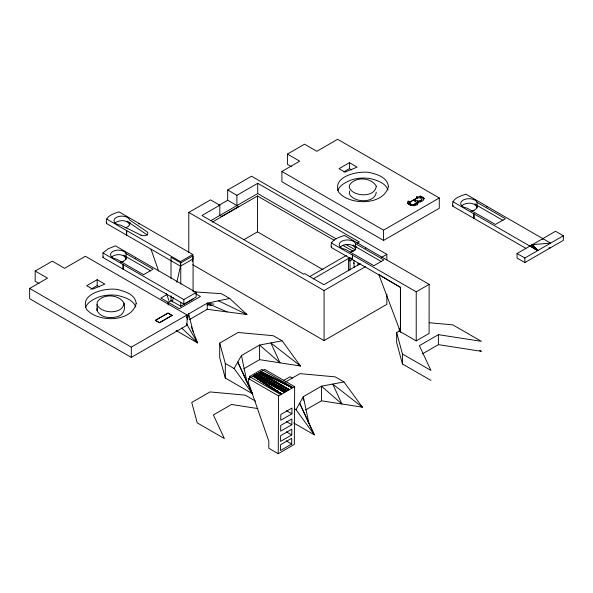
<?xml version="1.0" encoding="UTF-8"?>
<svg xmlns="http://www.w3.org/2000/svg" width="593" height="593" viewBox="0 0 593 593"><rect width="100%" height="100%" fill="white"/><g stroke="black" fill="none" stroke-linecap="round" stroke-linejoin="round"><path stroke-width="0.89" d="M126.153 258.533L126.05 253.619A7.872 4.544 0 0 0 117.77 250.157A7.872 4.544 0 0 0 110.55 254.33A7.872 4.544 0 0 0 116.539 259.111L143.536 274.7L153.046 269.207L126.05 253.619M352.412 259.504L349.996 260.92L350.011 270.141M355.711 247.429L355.503 243.582A8.265 4.774 0 0 0 346.809 239.957A8.265 4.774 0 0 0 339.226 244.338A8.265 4.774 0 0 0 345.519 249.349L373.886 265.708L383.871 259.942L355.503 243.582M477.246 206.572L477.009 202.339A8.265 4.774 0 0 0 468.322 198.707A8.265 4.774 0 0 0 460.731 203.088A8.265 4.774 0 0 0 467.025 208.099L495.377 224.473L505.362 218.706L477.009 202.339M291.749 434.943L291.793 429.206L280.63 435.647L280.585 441.392L291.749 434.943L286.426 431.867M291.83 424.721L291.875 418.977L280.711 425.426L280.667 431.163L291.83 424.721L286.463 421.616M291.912 413.803L291.956 408.066L280.793 414.507L280.748 420.244L291.912 413.803L286.501 410.675M124.011 303.231C122.825 314.839 100.899 313.993 97.03 304.617L97.282 302.089C102.752 293.201 119.386 294.239 124.011 303.231C125.605 309.353 123.507 315.313 117.014 316.729C110.105 318.671 100.432 317.7 97.03 310.532L97.03 304.617M376.259 192.169C375.072 203.777 353.146 202.932 349.277 193.555L349.529 191.028M477.239 206.579L476.238 208.81L474.074 210.285M97.03 310.532L97.282 308.004M187.64 319.33L188.618 313.942L207.231 303.193L229.691 298.457L246.918 314.52L207.231 309.309L189.397 319.612M172.333 301.919L173.304 297.664M176.796 282.35L180.487 266.175L180.487 261.609L192.792 254.501L118.993 211.842C113.752 213.665 104.576 216.111 106.473 223.502L180.487 266.175L192.836 259.045L192.792 254.501M192.251 261.602L192.836 259.045M126.146 258.548L124.982 260.253L123.255 261.335M85.503 307.485C87.668 301.941 93.672 299.139 98.853 297.011A25.225 14.558 0 0 1 117.029 295.344C124.041 296.974 133.025 299.532 135.819 306.996M337.743 190.516C339.915 184.964 345.912 182.162 351.1 180.042A25.225 14.558 0 0 1 369.276 178.374C376.281 179.998 385.272 182.555 388.059 190.019M138.97 223.428L138.992 224.139M135.471 257.444L135.493 258.155M365.421 248.304L365.421 247.555L344.414 235.436C338.996 237.341 329.404 239.831 331.272 247.459L379.075 274.967L379.876 274.5M486.927 207.061L486.927 206.305L465.935 194.185C460.509 196.09 450.917 198.566 452.785 206.201L525.909 248.363M282.112 340.797L273.321 335.727L238.097 332.488L219.706 343.11L219.706 357.727L225.31 378.06L252.455 393.73L234.102 368.52L241.447 355.511L259.586 345.044L282.112 340.797L300.458 366.014L259.586 359.662L243.716 368.824M293.587 422.891L314.334 434.877L295.989 409.659L303.334 396.658L321.473 386.184L343.992 381.944L362.345 407.154L321.473 400.801L305.603 409.963M186.335 317.544L188.618 313.942L193.125 331.517M408.488 203.925L407.643 203.369L408.925 204.281A7.679 4.433 0 0 0 409.911 204.881L412.083 205.578L410.764 205.171C413.113 206.105 416.812 205.964 418.028 203.384A4.055 2.342 0 0 0 417.983 202.576L418.866 202.02A4.277 2.468 0 0 0 419.614 202.028A3.981 2.298 0 0 0 420.711 201.902L423.091 200.582A4.203 2.424 0 0 0 423.387 199.96C424.803 197.706 423.269 197.714 420.267 196.142L419.214 196.75L416.642 196.809L417.161 197.728L420.333 198.01A4.877 2.817 0 0 1 421.178 198.514L421.808 199.448A2.335 1.349 0 0 1 421.705 199.908L419.777 201.138L421.653 200.056M106.518 223.428L106.933 222.909M102.974 252.952L108.104 248.815L115.494 245.858L196.142 292.475L196.142 297.041L183.837 304.15L102.974 257.518L102.974 252.952L183.837 299.576L196.142 292.475M102.974 257.518L103.434 256.925M409.837 204.807L409.837 201.65L408.184 201.138L407.643 203.436M409.837 201.65L409.437 202.68A2.654 1.534 0 0 0 409.615 203.117L411.253 204.281A3.751 2.164 0 0 0 412.157 204.548L413.758 204.704A3.173 1.831 0 0 0 414.7 204.526C417.39 204.14 416.597 201.146 414.418 200.671L414.418 201.242M111.202 257.429C114.901 253.522 124.634 253.344 126.272 259.326M461.421 206.105C465.342 201.983 475.267 201.857 477.239 207.943M331.376 247.311L331.754 246.836M452.882 206.053L453.267 205.578M340.011 247.229C343.992 243.263 354.014 243.123 355.733 249.349M114.79 223.287C118.607 219.603 127.547 219.395 129.748 224.932M354.384 250.394L355.466 248.986L355.711 247.437M354.369 250.402L350.211 252.277M348.439 270.845L348.417 260.016L351.575 258.103M350.189 257.495L313.186 278.91M35.172 271.053L52.28 261.172L64.585 268.281L85.392 256.265L187.04 314.957L187.04 325.209L131.305 357.394L29.65 298.709L29.65 288.45L47.484 278.154L35.172 271.053L35.172 281.304L39.019 283.528M287.42 154.076L304.52 144.203L316.832 151.304L337.632 139.296L439.287 197.98L439.287 208.239L383.545 240.417L281.897 181.732L281.897 171.473L299.724 161.177L287.42 154.076L287.42 164.328L291.267 166.551M188.782 252.277L188.782 212.442L210.574 199.863L219.803 205.193L219.803 215.452L221.567 216.475L238.675 206.601L227.675 200.249L218.906 205.311M227.675 200.249L227.675 189.99L251.543 176.21L386.836 254.323L386.836 259.882M219.803 205.193L201.968 215.489L303.623 274.181L304.624 273.595L323.852 284.699L360.285 263.655M227.675 189.99L236.904 195.319L257.71 183.311L359.358 241.996L357.119 243.293M97.17 279.681L86.748 285.693L92.693 289.132L104.85 284.114L97.17 279.681L97.17 285.596L90.759 289.295M210.5 220.826L257.71 193.563L336.149 238.853M212.205 222.153L257.473 196.016L334.237 240.335M349.41 162.704L338.996 168.716L344.941 172.155L357.097 167.137L349.41 162.704L349.41 168.62L343.799 171.859M171.014 278.339L171.014 257.258L180.761 262.884L193.066 255.783L193.066 291.763M243.953 239.654L257.473 231.848L323.037 269.696M167.1 294.432L160.836 298.057L179.294 308.708L200.449 296.493L195.838 293.831M168.197 304.921L168.197 302.304L171.066 300.644L180.761 306.247L193.066 299.139M155.396 320.346L168.027 313.052L172.103 315.409L159.473 322.762L155.396 320.346L159.473 322.696L172.103 315.409M155.396 320.413L168.027 313.119L172.103 315.476M29.65 288.45L131.305 347.135L187.04 314.957M423.298 199.107L424.351 198.433L420.267 196.075C417.591 197.172 423.224 196.987 423.298 199.033M414.418 200.671L415.523 200.034L419.377 201.138L421.653 199.989M417.828 202.265L418.339 201.968M281.897 171.473L383.545 230.158L439.287 197.98M352.116 251.247L352.724 250.898M309.635 276.642L346.386 255.427M354.065 267.643L353.999 260.275M357.89 265.368L358.313 263.374M188.782 212.442L324.075 290.555L365.384 266.709M381.277 257.532L386.836 254.323M378.845 274.678L400.52 287.331L400.423 331.895L378.845 274.678L400.423 287.39L400.423 331.895M249.52 379.001L249.52 376.533L261.824 369.432L292.727 387.273L260.979 371.552L292.001 387.689L260.683 371.722L264.73 369.38L294.669 386.666L294.313 444.424L278.236 453.704L268.807 448.264L268.807 441.103L248.652 383.234L248.652 378.668L257.095 373.79L286.575 390.824L257.065 373.805L286.508 390.861L256.48 374.146L285.885 391.224L256.391 374.198L285.819 391.254L256.146 374.339L285.552 391.417L256.057 374.391L285.492 391.447L255.828 374.524L285.226 391.602L255.746 374.568L285.174 391.632L255.531 374.694L284.922 391.773M258.407 373.034L287.916 390.046M259.23 372.56L288.761 389.564L258.978 372.7L260.268 371.959L288.991 389.431M260.446 371.855L291.949 387.718M192.784 264.782L324.075 340.582L386.836 304.35L386.836 294.158M430.948 380.424L402.439 363.983L396.665 342.554L396.665 332.569L399.222 331.087L416.227 340.893L416.227 291.823L429.139 284.358L365.399 247.6M283.61 380.476L289.984 376.792L292.282 378.112M285.426 382.04L299.984 373.634L335.208 376.866L343.992 381.944M486.905 206.357L550.608 243.13L532.432 244.62L537.688 250.594L530.424 245.784L537.688 250.594L531.795 244.991L555.552 231.277L563.35 235.777L563.35 240.35L524.857 262.573L517.059 258.066L517.059 253.5L531.617 245.094L537.688 250.594L529.964 246.043M248.652 378.668L278.584 395.954L294.669 386.666M517.059 253.5L524.857 257.999L563.35 235.777M416.227 340.893L429.087 333.459L429.139 284.358M429.362 322.733L452.815 324.875L481.331 341.323L438.405 334.667L419.37 345.667L430.948 370.44L402.439 353.999L396.665 332.569M422.542 353.813L438.405 344.652L481.331 351.308L479.744 350.389M291.726 444.046L280.556 450.495L280.563 444.728L291.726 438.286L291.726 444.046L286.226 440.873M122.729 261.55L123.24 261.343M473.525 210.515L474.059 210.293M122.18 261.743L122.714 261.557M473.51 210.515L471.072 211.145M122.165 261.75L120.394 262.15M452.785 201.635L529.89 246.088L529.89 246.577M331.272 242.893L416.227 291.823M209.744 304.513L207.231 304.72L211.553 305.603M548.792 247.852L550.608 247.704M194.311 291.882L221.441 293.691L229.691 298.457M418.339 201.902L417.428 201.716L417.428 204.948M207.231 309.309L207.231 303.193L213.925 304.157M257.844 408.57L231.5 404.478L213.361 414.952L224.369 438.553L197.224 422.883L191.747 402.469L210.011 391.929L245.235 395.16L255.613 401.157M207.231 303.193L227.075 311.911M218.461 300.821L246.918 314.52L244.531 313.141M249.52 376.533L280.422 394.375L253.189 376.051L281.141 393.96L253.478 375.88L281.164 393.945L253.589 375.814L281.201 393.93L253.9 375.636L284.151 392.225L254.871 375.08L284.381 392.092L254.99 375.006L284.596 391.966L255.175 374.902L284.64 391.936L255.249 374.858L284.87 391.803L255.45 374.739M259.297 372.523L288.947 389.453M348.417 260.016L349.996 260.92M258.993 372.693L288.554 389.683M474.808 203.881L475.756 204.429M475.912 204.518L476.379 204.785M477.009 205.4L502.997 220.403M349.41 168.62L351.716 169.954M407.643 203.369L408.488 203.859M353.013 244.968L354.866 246.036M355.57 246.443L356.319 246.873M355.503 246.651L381.507 261.646M345.756 244.398L355.355 249.942M343.043 245.42L353.376 251.388M357.89 263.626L359.477 264.537M353.361 262.944L354.065 263.351M127.184 221.137L130.327 222.953M106.473 218.936L180.487 261.609M123.685 255.153L126.116 256.561M126.05 256.68L150.666 270.897M298.865 365.088L300.458 366.014L270.845 342.917L280.022 362.834L259.586 345.044L259.586 359.662M360.752 406.235L362.345 407.154L332.732 384.064L341.909 403.981L321.473 386.184L321.473 400.801M176.143 330.56L197.639 342.969L191.198 326.602M97.17 285.596L99.476 286.93M219.706 343.11L225.31 363.442L234.102 368.52M294.387 408.74L295.989 409.659M254.871 375.08L284.151 392.225M253.886 375.643L281.29 393.878M530.676 245.635L537.688 250.594L532.01 244.865M530.705 245.621L537.688 250.594L531.943 244.902M530.772 245.584L537.688 250.594L531.832 244.968L537.688 250.594L530.483 245.747L537.688 250.594L531.432 245.198M181.643 328.055L197.639 342.969L186.328 323.533M417.442 201.761L417.828 202.198M307.886 421.037L314.334 434.877L299.658 403.158L308.834 423.076L303.334 396.658L303.334 400.312M245.621 379.083L252.455 393.73L237.771 362.012L246.947 381.929L241.447 355.511M400.52 331.835L399.222 328.396L399.222 331.087M151.007 249.164L158.605 270.964M166.492 293.609L168.827 300.317M168.197 302.304L168.553 304.105M542.81 238.631L542.81 239.505M524.857 257.999L524.857 262.573M473.985 213.814L473.985 218.387M473.903 213.828L473.903 218.394M438.405 334.667L438.405 344.652M417.161 197.728L417.161 198.225M416.642 196.809L416.642 198.195M415.523 200.034L415.523 201.494M408.184 201.138L408.184 203.414M402.439 353.999L402.439 363.983M383.545 230.158L383.545 240.417M352.487 255.064L352.487 259.63M352.405 255.079L352.405 259.645M324.075 290.555L324.075 340.582M278.584 395.954L278.236 453.704M257.71 183.311L257.71 193.563M257.473 196.016L257.473 231.848M236.904 195.319L236.904 205.578M225.31 363.442L225.31 378.06M188.618 313.942L188.618 315.469M183.837 299.576L183.837 304.15M180.761 262.884L180.761 284.106M180.761 302.556L180.761 306.247M171.014 295.751L171.014 301.251M131.305 347.135L131.305 357.394M126.665 235.102L126.665 230.536L126.583 235.117M125.086 227.853A7.872 4.544 0 0 0 129.674 222.998L146.916 234.724A4.203 2.424 0 0 1 147.449 235.184M376.259 186.254C375.072 197.862 353.146 197.017 349.277 187.64L349.529 185.112C354.999 176.225 371.633 177.263 376.259 186.254M136.182 303.49C131.431 322.911 96.77 322.451 86.445 309.131C79.521 293.127 106.036 287.701 117.029 289.428C124.552 291.163 135.36 294.306 136.182 303.49M388.43 186.513C383.678 205.934 349.01 205.474 338.692 192.154C331.769 176.151 358.283 170.725 369.276 172.452C376.8 174.186 387.607 177.329 388.43 186.513M417.62 197.602L409.444 202.391L417.62 197.669M416.531 202.947L413.58 204.711L416.531 202.947M123.166 264.552L123.085 269.133L123.166 264.552M140.993 235.124L120.69 225.17A7.872 4.544 0 0 1 114.026 220.448A7.872 4.544 0 0 1 121.491 216.134A7.872 4.544 0 0 1 129.674 219.981L146.916 231.707A4.203 2.424 0 0 1 146.686 234.991A4.203 2.424 0 0 1 140.993 235.124M281.238 393.9L253.722 375.74L281.201 393.93M537.688 250.594L530.824 245.546L537.688 250.594"/></g></svg>
